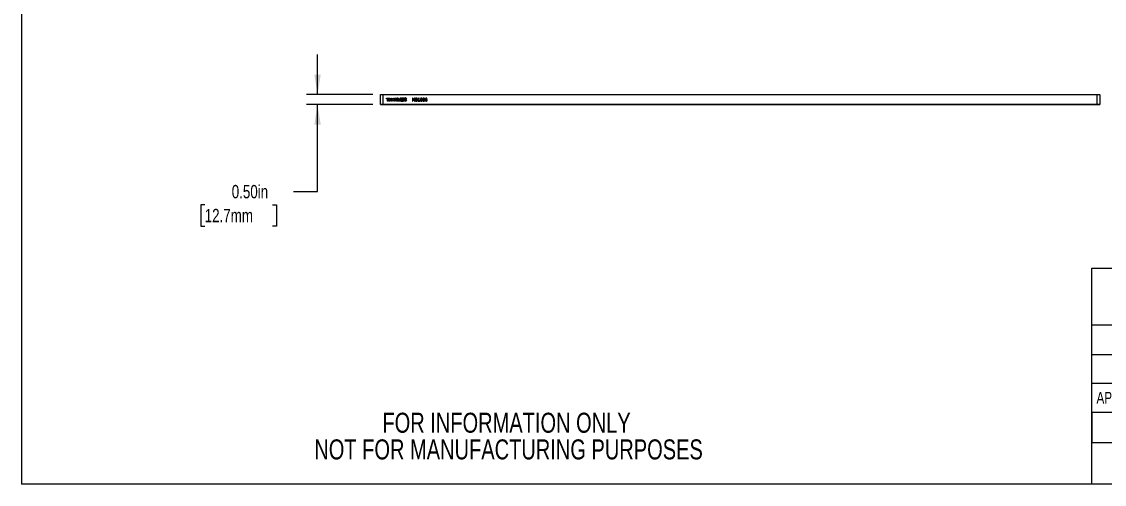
# Model space of a CAD drawing. Header units: inches. Extents: x 0.1 to 10.9, y 0 to 8.5.
# Drawn here: x 0.06 to 6.84, y 0.04 to 2.93 of the extents above; entities that cross this region are included whole.
import ezdxf

# ---------------------------------------------------------------- set-up
doc = ezdxf.new("R2010")
doc.units = ezdxf.units.IN
doc.header["$MEASUREMENT"] = 0
doc.styles.add('SLDTEXTSTYLE0', font='TXT', dxfattribs={"width": 0.75})
doc.dimstyles.new('SLDDIMSTYLE0', dxfattribs={"dimtxt": 0.083333, "dimasz": 0.125, "dimexe": 0, "dimexo": 0.0625, "dimgap": 0.020833, "dimtad": 0, "dimtih": 1, "dimtoh": 1, "dimlfac": 8, "dimrnd": 1e-09, "dimzin": 0, "dimdsep": 46, "dimtxsty": 'SLDTEXTSTYLE0', "dimsah": 1, "dimcen": 0.09, "dimadec": 0, "dimazin": 0, "dimtfac": 1, "dimtmove": 0, "dimatfit": 0, "dimfxl": 1, "dimfrac": 2, "dimtolj": 1, "dimtzin": 12, "dimarcsym": 0})

# ---------------------------------------------------------------- blocks, each defined once
blk = doc.blocks.new('_D')
at = {"color": 7, "linetype": 'Continuous', "lineweight": 0}
for p, q in [((1.9135, 2.472), (1.9135, 2.722)), ((2.2584, 2.472), (1.8435, 2.472)), ((2.2584, 2.4095), (1.8435, 2.4095)), ((1.9135, 1.8659), (1.9135, 2.4095)), ((1.7635, 1.8659), (1.9135, 1.8659)), ((1.2076, 1.7828), (1.1823, 1.7828)), ((1.1823, 1.7828), (1.1823, 1.6504)), ((1.6314, 1.7828), (1.6567, 1.7828)), ((1.6567, 1.7828), (1.6567, 1.6504)), ((1.1823, 1.6504), (1.2076, 1.6504)), ((1.6567, 1.6504), (1.6314, 1.6504))]:
    blk.add_line(p, q, dxfattribs=at)
at = {"color": 7, "linetype": 'Continuous', "lineweight": 18}
for points in [[(1.9135, 2.472), (1.9335, 2.597), (1.8935, 2.597)], [(1.9135, 2.4095), (1.8935, 2.2845), (1.9335, 2.2845)]]:
    blk.add_solid(points, dxfattribs=at)
at = {"color": 7, "linetype": 'Continuous', "lineweight": 18, "char_height": 0.08333, "attachment_point": 1, "style": 'SLDTEXTSTYLE0'}
for s, insert in [('0.50in', (1.3767, 1.9071)), ('12.7mm', (1.2076, 1.7578))]:
    blk.add_mtext(s, dxfattribs=dict(at, insert=insert))

msp = doc.modelspace()

# ---------------------------------------------------------------- linework, layer by layer
at = {"color": 7, "linetype": 'Continuous', "lineweight": 18}
for p, q in [((0.0622, 8.4506), (0.0622, 0.0356)), ((2.3072, 2.4707), (2.3084, 2.472)), ((2.3228, 2.4707), (2.3072, 2.4707)), ((2.3072, 2.4107), (2.3072, 2.4707)), ((2.3084, 2.472), (2.3228, 2.472)), ((2.3228, 2.472), (6.7916, 2.472)), ((2.3228, 2.4707), (2.3228, 2.472)), ((6.7916, 2.4707), (2.3228, 2.4707)), ((2.3228, 2.4707), (2.3228, 2.4107)), ((2.3447, 2.4465), (2.3447, 2.4507)), ((2.3447, 2.4507), (2.3652, 2.4507)), ((2.3503, 2.4465), (2.3447, 2.4465)), ((2.3503, 2.432), (2.3503, 2.4465)), ((2.3552, 2.4465), (2.3552, 2.432)), ((2.3603, 2.4465), (2.3552, 2.4465)), ((2.3603, 2.432), (2.3603, 2.4465)), ((2.3652, 2.4507), (2.3652, 2.4439)), ((2.3652, 2.4439), (2.3717, 2.4439)), ((2.3717, 2.4397), (2.3652, 2.4397)), ((2.3652, 2.4397), (2.3652, 2.432)), ((2.3717, 2.4439), (2.3717, 2.4507)), ((2.3717, 2.4507), (2.3766, 2.4507)), ((2.3717, 2.432), (2.3717, 2.4397)), ((2.3766, 2.4507), (2.3766, 2.432)), ((2.3951, 2.432), (2.3951, 2.4507)), ((2.3951, 2.4507), (2.4047, 2.4507)), ((2.4039, 2.4468), (2.4, 2.4468)), ((2.4, 2.4468), (2.4, 2.4426)), ((2.4, 2.4426), (2.4041, 2.4426)), ((2.4038, 2.4388), (2.4, 2.4388)), ((2.4, 2.4388), (2.4, 2.432)), ((2.4084, 2.4407), (2.4084, 2.4407)), ((2.4116, 2.4507), (2.4116, 2.4328)), ((2.418, 2.4507), (2.4116, 2.4507)), ((2.4126, 2.4498), (2.417, 2.4498)), ((2.4126, 2.4329), (2.4126, 2.4498)), ((2.417, 2.4498), (2.417, 2.4367)), ((2.418, 2.4374), (2.418, 2.4507)), ((2.4295, 2.4507), (2.4245, 2.4374)), ((2.4251, 2.4367), (2.4301, 2.4498)), ((2.4353, 2.4507), (2.4295, 2.4507)), ((2.432, 2.4453), (2.4298, 2.4386)), ((2.4301, 2.4498), (2.4345, 2.4498)), ((2.4323, 2.4435), (2.431, 2.4395)), ((2.431, 2.4395), (2.4336, 2.4395)), ((2.432, 2.4453), (2.4327, 2.4453)), ((2.4336, 2.4395), (2.4323, 2.4435)), ((2.4327, 2.4453), (2.4348, 2.4386)), ((2.4345, 2.4498), (2.4405, 2.434)), ((2.4396, 2.439), (2.4353, 2.4507)), ((2.4396, 2.4507), (2.4396, 2.439)), ((2.4479, 2.4507), (2.4396, 2.4507)), ((2.4405, 2.4498), (2.4484, 2.4498)), ((2.4405, 2.434), (2.4405, 2.4498)), ((2.4445, 2.4425), (2.4445, 2.4466)), ((2.4445, 2.4466), (2.4485, 2.4466)), ((2.4485, 2.4425), (2.4445, 2.4425)), ((2.4445, 2.4405), (2.4445, 2.4358)), ((2.4445, 2.4405), (2.4489, 2.4405)), ((2.4454, 2.4457), (2.4454, 2.4433)), ((2.4481, 2.4457), (2.4454, 2.4457)), ((2.4454, 2.4433), (2.4481, 2.4433)), ((2.4487, 2.4397), (2.4454, 2.4397)), ((2.4454, 2.4397), (2.4454, 2.4366)), ((2.4601, 2.4394), (2.4558, 2.4394)), ((2.4692, 2.4447), (2.4648, 2.4447)), ((2.465, 2.4438), (2.4702, 2.4438)), ((2.5071, 2.4492), (2.5071, 2.432)), ((2.5102, 2.4492), (2.5071, 2.4492)), ((2.5093, 2.4468), (2.5139, 2.4368)), ((2.5093, 2.432), (2.5093, 2.4468)), ((2.5147, 2.4396), (2.5102, 2.4492)), ((2.5191, 2.4492), (2.5147, 2.4396)), ((2.5153, 2.4368), (2.52, 2.4468)), ((2.5221, 2.4492), (2.5191, 2.4492)), ((2.52, 2.4468), (2.52, 2.432)), ((2.5221, 2.432), (2.5221, 2.4492)), ((2.532, 2.4492), (2.5269, 2.4492)), ((2.5269, 2.4492), (2.5269, 2.432)), ((2.5318, 2.4472), (2.5291, 2.4472)), ((2.5291, 2.4472), (2.5291, 2.4422)), ((2.5291, 2.4422), (2.532, 2.4422)), ((2.5327, 2.4403), (2.5291, 2.4403)), ((2.5291, 2.4403), (2.5291, 2.4339)), ((2.536, 2.4417), (2.536, 2.4418)), ((2.5439, 2.4468), (2.5439, 2.4453)), ((2.5439, 2.4453), (2.5474, 2.4453)), ((2.5474, 2.4453), (2.5474, 2.4337)), ((2.5496, 2.4492), (2.5478, 2.4492)), ((2.5496, 2.4337), (2.5496, 2.4492)), ((2.5602, 2.4412), (2.5602, 2.4412)), ((2.5661, 2.4411), (2.5661, 2.4411)), ((2.5732, 2.4485), (2.5732, 2.4461)), ((2.5732, 2.4461), (2.5733, 2.4461)), ((2.5766, 2.4422), (2.5766, 2.4403)), ((2.5774, 2.4422), (2.5766, 2.4422)), ((2.5766, 2.4403), (2.5777, 2.4403)), ((2.5803, 2.4413), (2.5803, 2.4415)), ((2.5977, 2.4472), (2.5978, 2.4472)), ((2.5978, 2.4472), (2.5978, 2.4494)), ((6.7916, 2.472), (6.8059, 2.472)), ((6.7916, 2.472), (6.7916, 2.4707)), ((6.8072, 2.4707), (6.7916, 2.4707)), ((6.7916, 2.4107), (6.7916, 2.4707)), ((6.8059, 2.472), (6.8072, 2.4707)), ((6.8072, 2.4707), (6.8072, 2.4107)), ((2.3072, 2.4107), (2.3228, 2.4107)), ((2.3072, 2.4107), (2.3084, 2.4095)), ((2.3228, 2.4095), (2.3084, 2.4095)), ((2.3228, 2.4107), (6.7916, 2.4107)), ((2.3228, 2.4107), (2.3228, 2.4095)), ((6.7916, 2.4095), (2.3228, 2.4095)), ((2.3552, 2.432), (2.3503, 2.432)), ((2.3652, 2.432), (2.3603, 2.432)), ((2.3766, 2.432), (2.3717, 2.432)), ((2.4, 2.432), (2.3951, 2.432)), ((2.4289, 2.432), (2.407, 2.432)), ((2.4283, 2.4329), (2.4126, 2.4329)), ((2.417, 2.4367), (2.4251, 2.4367)), ((2.4245, 2.4374), (2.418, 2.4374)), ((2.4295, 2.4357), (2.4283, 2.4329)), ((2.4289, 2.432), (2.43, 2.4347)), ((2.435, 2.4357), (2.4295, 2.4357)), ((2.4348, 2.4386), (2.4298, 2.4386)), ((2.43, 2.4347), (2.4346, 2.4347)), ((2.4346, 2.4347), (2.4356, 2.432)), ((2.4363, 2.4328), (2.435, 2.4357)), ((2.4356, 2.432), (2.4496, 2.432)), ((2.4487, 2.4328), (2.4363, 2.4328)), ((2.4489, 2.4358), (2.4445, 2.4358)), ((2.4454, 2.4366), (2.4487, 2.4366)), ((2.4552, 2.4386), (2.4595, 2.4386)), ((2.5071, 2.432), (2.5093, 2.432)), ((2.5139, 2.4368), (2.5153, 2.4368)), ((2.52, 2.432), (2.5221, 2.432)), ((2.5269, 2.432), (2.533, 2.432)), ((2.5291, 2.4339), (2.5321, 2.4339)), ((2.5439, 2.4337), (2.5439, 2.432)), ((2.5474, 2.4337), (2.5439, 2.4337)), ((2.5439, 2.432), (2.5531, 2.432)), ((2.5531, 2.4337), (2.5496, 2.4337)), ((2.5531, 2.432), (2.5531, 2.4337)), ((2.5727, 2.435), (2.5727, 2.4326)), ((2.5729, 2.435), (2.5727, 2.435)), ((6.7916, 2.4107), (6.8072, 2.4107)), ((6.7916, 2.4095), (6.7916, 2.4107)), ((6.8059, 2.4095), (6.7916, 2.4095)), ((6.8059, 2.4095), (6.8072, 2.4107)), ((6.7572, 0.2977), (6.7572, 1.3874)), ((6.7572, 1.3874), (8.4938, 1.3874)), ((6.7572, 0.4841), (6.7572, 1.0302)), ((6.7572, 0.0356), (6.7572, 1.0302)), ((8.4938, 1.0302), (6.7572, 1.0302)), ((8.4938, 0.846), (6.7572, 0.846)), ((8.4938, 0.6662), (6.7572, 0.6662)), ((8.4938, 0.4841), (6.7572, 0.4841)), ((6.7572, 0.4841), (6.7572, 0.2977)), ((6.7572, 0.2977), (8.4938, 0.2977)), ((10.9445, 0.0356), (0.0622, 0.0356))]:
    msp.add_line(p, q, dxfattribs=at)
for points in [[(2.3766, 2.4414), (2.3767, 2.4466), (2.3801, 2.4507), (2.3858, 2.4507)], [(2.3859, 2.432), (2.3801, 2.432), (2.3767, 2.4361), (2.3766, 2.4414)], [(2.3858, 2.4469), (2.3827, 2.4469), (2.3814, 2.4441), (2.3814, 2.4414)], [(2.3814, 2.4414), (2.3814, 2.4386), (2.3827, 2.4358), (2.3858, 2.4358)], [(2.3858, 2.4507), (2.3916, 2.4507), (2.395, 2.4466), (2.3951, 2.4413)], [(2.3902, 2.4414), (2.3902, 2.4441), (2.389, 2.4469), (2.3858, 2.4469)], [(2.3858, 2.4358), (2.389, 2.4358), (2.3902, 2.4386), (2.3902, 2.4414)], [(2.3951, 2.4413), (2.395, 2.4361), (2.3916, 2.432), (2.3859, 2.432)], [(2.4065, 2.435), (2.4064, 2.4369), (2.406, 2.4388), (2.4038, 2.4388)], [(2.4064, 2.4448), (2.4064, 2.4462), (2.4053, 2.4468), (2.4039, 2.4468)], [(2.4041, 2.4426), (2.4056, 2.4426), (2.4064, 2.4434), (2.4064, 2.4448)], [(2.4047, 2.4507), (2.408, 2.4507), (2.4113, 2.4492), (2.4113, 2.4454)], [(2.4113, 2.4454), (2.4113, 2.4434), (2.4103, 2.4415), (2.4084, 2.4407)], [(2.4084, 2.4407), (2.4104, 2.4402), (2.4109, 2.438), (2.4111, 2.4362)], [(2.4552, 2.4473), (2.4544, 2.4488), (2.4539, 2.4507), (2.4479, 2.4507)], [(2.4496, 2.4445), (2.4496, 2.4454), (2.4489, 2.4457), (2.4481, 2.4457)], [(2.4481, 2.4433), (2.4488, 2.4433), (2.4496, 2.4436), (2.4496, 2.4445)], [(2.4484, 2.4498), (2.4514, 2.4498), (2.4546, 2.4491), (2.4546, 2.4456)], [(2.4485, 2.4466), (2.4495, 2.4466), (2.4505, 2.4461), (2.4505, 2.4445)], [(2.4505, 2.4445), (2.4505, 2.443), (2.4493, 2.4425), (2.4485, 2.4425)], [(2.4504, 2.4381), (2.4504, 2.4393), (2.4495, 2.4397), (2.4487, 2.4397)], [(2.4489, 2.4405), (2.4501, 2.4405), (2.4512, 2.4399), (2.4512, 2.4382)], [(2.4546, 2.4456), (2.4546, 2.444), (2.4537, 2.4428), (2.4523, 2.4422)], [(2.4523, 2.4422), (2.454, 2.4417), (2.4551, 2.4403), (2.4552, 2.4386)], [(2.454, 2.4422), (2.4543, 2.4426), (2.4549, 2.443), (2.455, 2.4437)], [(2.4558, 2.4394), (2.4558, 2.4407), (2.4547, 2.4418), (2.454, 2.4422)], [(2.455, 2.4437), (2.455, 2.4418), (2.4569, 2.4402), (2.4592, 2.4396)], [(2.4624, 2.4509), (2.4581, 2.4509), (2.456, 2.4488), (2.4552, 2.4473)], [(2.4555, 2.445), (2.4555, 2.4487), (2.4593, 2.4501), (2.4624, 2.4501)], [(2.4605, 2.4401), (2.4581, 2.4408), (2.4555, 2.4419), (2.4555, 2.445)], [(2.4592, 2.4396), (2.4595, 2.4395), (2.4598, 2.4394), (2.4601, 2.4394)], [(2.4621, 2.4467), (2.4611, 2.4467), (2.4599, 2.4464), (2.4599, 2.4453)], [(2.4599, 2.4453), (2.4599, 2.444), (2.4624, 2.4438), (2.4649, 2.4431)], [(2.4602, 2.4393), (2.4623, 2.4387), (2.4644, 2.438), (2.4642, 2.4376)], [(2.4619, 2.437), (2.4602, 2.4374), (2.4602, 2.4383), (2.4602, 2.4393)], [(2.4654, 2.4377), (2.4654, 2.4392), (2.4629, 2.4395), (2.4605, 2.4401)], [(2.4609, 2.4453), (2.4609, 2.4455), (2.4619, 2.4456), (2.4624, 2.4456)], [(2.4639, 2.4441), (2.4615, 2.4447), (2.4609, 2.4448), (2.4609, 2.4453)], [(2.4648, 2.4447), (2.4649, 2.4462), (2.4634, 2.4467), (2.4621, 2.4467)], [(2.4702, 2.4438), (2.4702, 2.4465), (2.4696, 2.4509), (2.4624, 2.4509)], [(2.4624, 2.4501), (2.4658, 2.4501), (2.4692, 2.4485), (2.4692, 2.4447)], [(2.4624, 2.4456), (2.4634, 2.4456), (2.4637, 2.4454), (2.4638, 2.4448)], [(2.4638, 2.4448), (2.4639, 2.4445), (2.4639, 2.4444), (2.4639, 2.4441)], [(2.4649, 2.4431), (2.4673, 2.4424), (2.4698, 2.4413), (2.4698, 2.4382)], [(2.4651, 2.4437), (2.4651, 2.4438), (2.4651, 2.4438), (2.465, 2.4438)], [(2.4707, 2.4378), (2.4707, 2.4415), (2.4685, 2.4429), (2.4651, 2.4437)], [(2.407, 2.432), (2.4066, 2.4326), (2.4065, 2.4344), (2.4065, 2.435)], [(2.4111, 2.4362), (2.4112, 2.4356), (2.4113, 2.4339), (2.4116, 2.4328)], [(2.4487, 2.4366), (2.4494, 2.4366), (2.4504, 2.437), (2.4504, 2.4381)], [(2.4552, 2.4372), (2.4547, 2.434), (2.452, 2.4328), (2.4487, 2.4328)], [(2.4512, 2.4382), (2.4512, 2.4364), (2.4499, 2.4358), (2.4489, 2.4358)], [(2.4496, 2.432), (2.4521, 2.432), (2.4545, 2.4332), (2.4552, 2.4349)], [(2.4624, 2.4323), (2.4589, 2.4323), (2.4559, 2.4339), (2.4552, 2.4372)], [(2.4552, 2.4349), (2.4558, 2.4332), (2.4582, 2.4314), (2.4627, 2.4314)], [(2.4595, 2.4386), (2.4595, 2.4366), (2.4608, 2.436), (2.4627, 2.436)], [(2.4642, 2.4376), (2.464, 2.4368), (2.4634, 2.4365), (2.4619, 2.437)], [(2.4698, 2.4382), (2.4698, 2.4339), (2.4661, 2.4323), (2.4624, 2.4323)], [(2.4627, 2.4314), (2.4673, 2.4314), (2.4707, 2.4342), (2.4707, 2.4378)], [(2.4627, 2.436), (2.464, 2.436), (2.4654, 2.4364), (2.4654, 2.4377)]]:
    msp.add_open_spline(points, degree=3, dxfattribs=at)
for points, knots in [([(2.535, 2.4468), (2.5348, 2.4469), (2.5345, 2.447), (2.5341, 2.4471), (2.5337, 2.4472), (2.5333, 2.4472), (2.5327, 2.4472), (2.5322, 2.4472), (2.5318, 2.4472)], [0, 0, 0, 0, 0.198062, 0.305366, 0.419137, 0.543741, 0.681665, 1, 1, 1, 1]), ([(2.5365, 2.4485), (2.5362, 2.4486), (2.5358, 2.4488), (2.5352, 2.449), (2.5348, 2.449), (2.5345, 2.4491), (2.5342, 2.4491), (2.5339, 2.4491), (2.5336, 2.4492), (2.5332, 2.4492), (2.5327, 2.4492), (2.5322, 2.4492), (2.532, 2.4492)], [0, 0, 0, 0, 0.202427, 0.302187, 0.402221, 0.455493, 0.514414, 0.57984, 0.651062, 0.729533, 0.813107, 1, 1, 1, 1]), ([(2.532, 2.4422), (2.5324, 2.4422), (2.5328, 2.4422), (2.5334, 2.4423), (2.5337, 2.4423), (2.534, 2.4424), (2.5344, 2.4425), (2.5347, 2.4427), (2.5349, 2.4428)], [0, 0, 0, 0, 0.322798, 0.456953, 0.5733, 0.679787, 0.786913, 1, 1, 1, 1]), ([(2.536, 2.4398), (2.5358, 2.4399), (2.5354, 2.44), (2.535, 2.4401), (2.5346, 2.4402), (2.5342, 2.4402), (2.5335, 2.4402), (2.533, 2.4402), (2.5327, 2.4403)], [0, 0, 0, 0, 0.197057, 0.305552, 0.421616, 0.54728, 0.686015, 1, 1, 1, 1]), ([(2.5349, 2.4428), (2.5351, 2.4429), (2.5353, 2.4431), (2.5355, 2.4434), (2.5357, 2.4437), (2.5358, 2.444), (2.5359, 2.4444), (2.5359, 2.4448), (2.5359, 2.445)], [0, 0, 0, 0, 0.239719, 0.355325, 0.471926, 0.592622, 0.72075, 1, 1, 1, 1]), ([(2.5359, 2.445), (2.5359, 2.4452), (2.5359, 2.4455), (2.5358, 2.4458), (2.5357, 2.4461), (2.5356, 2.4463), (2.5354, 2.4465), (2.5352, 2.4467), (2.535, 2.4468)], [0, 0, 0, 0, 0.28161, 0.407552, 0.526629, 0.642561, 0.756352, 1, 1, 1, 1]), ([(2.536, 2.4418), (2.5363, 2.442), (2.5368, 2.4423), (2.5373, 2.4428), (2.5377, 2.4432), (2.5379, 2.4436), (2.5382, 2.4443), (2.5383, 2.4449), (2.5383, 2.4453)], [0, 0, 0, 0, 0.252959, 0.373688, 0.49444, 0.614979, 0.737475, 1, 1, 1, 1]), ([(2.5398, 2.4372), (2.5398, 2.4375), (2.5398, 2.4379), (2.5397, 2.4385), (2.5396, 2.4389), (2.5394, 2.4392), (2.5392, 2.4396), (2.539, 2.4399), (2.5388, 2.4402), (2.5385, 2.4405), (2.5382, 2.4407), (2.5379, 2.441), (2.5376, 2.4412), (2.5372, 2.4413), (2.5367, 2.4415), (2.5363, 2.4417), (2.536, 2.4417)], [0, 0, 0, 0, 0.13363, 0.196366, 0.258308, 0.318302, 0.377854, 0.437301, 0.496954, 0.556992, 0.617129, 0.677079, 0.738491, 0.800651, 0.865177, 1, 1, 1, 1]), ([(2.5374, 2.4371), (2.5374, 2.4374), (2.5374, 2.4379), (2.5372, 2.4384), (2.5371, 2.4388), (2.5369, 2.4391), (2.5366, 2.4394), (2.5362, 2.4397), (2.536, 2.4398)], [0, 0, 0, 0, 0.287472, 0.409635, 0.51945, 0.627241, 0.74082, 1, 1, 1, 1]), ([(2.5383, 2.4453), (2.5383, 2.4456), (2.5382, 2.4461), (2.538, 2.4468), (2.5379, 2.4472), (2.5376, 2.4476), (2.5372, 2.448), (2.5368, 2.4483), (2.5365, 2.4485)], [0, 0, 0, 0, 0.267109, 0.38924, 0.506811, 0.622982, 0.742357, 1, 1, 1, 1]), ([(2.5467, 2.4473), (2.5465, 2.4472), (2.5462, 2.4471), (2.5458, 2.447), (2.5451, 2.4468), (2.5445, 2.4468), (2.5439, 2.4468)], [0, 0, 0, 0, 0.198369, 0.319489, 0.457394, 1, 1, 1, 1]), ([(2.5478, 2.4492), (2.5478, 2.449), (2.5478, 2.4486), (2.5476, 2.4482), (2.5475, 2.448), (2.5473, 2.4478), (2.5471, 2.4475), (2.5469, 2.4474), (2.5467, 2.4473)], [0, 0, 0, 0, 0.289953, 0.415975, 0.53289, 0.646057, 0.759344, 1, 1, 1, 1]), ([(2.5602, 2.4412), (2.56, 2.4411), (2.5596, 2.4409), (2.5592, 2.4406), (2.5589, 2.4404), (2.5586, 2.4401), (2.5583, 2.4399), (2.5581, 2.4396), (2.5579, 2.4393), (2.5577, 2.439), (2.5575, 2.4387), (2.5573, 2.4384), (2.5572, 2.4381), (2.5571, 2.4377), (2.557, 2.4373), (2.557, 2.4369), (2.557, 2.4367)], [0, 0, 0, 0, 0.139504, 0.205916, 0.271082, 0.335302, 0.39808, 0.460098, 0.522114, 0.583166, 0.642772, 0.702067, 0.760982, 0.819773, 0.878745, 1, 1, 1, 1]), ([(2.5632, 2.4496), (2.5628, 2.4496), (2.5622, 2.4496), (2.5615, 2.4494), (2.5609, 2.4493), (2.5604, 2.4491), (2.56, 2.4489), (2.5595, 2.4486), (2.5591, 2.4483), (2.5587, 2.448), (2.5584, 2.4476), (2.5581, 2.4473), (2.5579, 2.4469), (2.5577, 2.4464), (2.5575, 2.4459), (2.5575, 2.4454), (2.5575, 2.4451)], [0, 0, 0, 0, 0.146991, 0.21662, 0.283588, 0.348998, 0.413259, 0.476706, 0.54032, 0.602108, 0.661458, 0.718422, 0.774399, 0.829625, 0.884944, 1, 1, 1, 1]), ([(2.5575, 2.4451), (2.5575, 2.4449), (2.5575, 2.4445), (2.5576, 2.4441), (2.5576, 2.4439), (2.5577, 2.4436), (2.5578, 2.4433), (2.558, 2.4431), (2.5582, 2.4428), (2.5585, 2.4424), (2.5592, 2.4418), (2.5598, 2.4415), (2.5602, 2.4412)], [0, 0, 0, 0, 0.126364, 0.18697, 0.245152, 0.301944, 0.357741, 0.41296, 0.468415, 0.584052, 0.70988, 1, 1, 1, 1]), ([(2.5617, 2.4406), (2.5614, 2.4404), (2.5609, 2.4401), (2.5604, 2.4396), (2.56, 2.4391), (2.5598, 2.4386), (2.5595, 2.4379), (2.5594, 2.4373), (2.5594, 2.4369)], [0, 0, 0, 0, 0.250397, 0.37291, 0.497338, 0.621699, 0.745069, 1, 1, 1, 1]), ([(2.5633, 2.4479), (2.5631, 2.4479), (2.5627, 2.4479), (2.5623, 2.4478), (2.5619, 2.4477), (2.5616, 2.4476), (2.5613, 2.4475), (2.5611, 2.4474), (2.5608, 2.4472), (2.5606, 2.447), (2.5604, 2.4468), (2.5602, 2.4466), (2.5601, 2.4464), (2.56, 2.4461), (2.5599, 2.4458), (2.5599, 2.4455), (2.5599, 2.4453)], [0, 0, 0, 0, 0.150368, 0.221322, 0.289627, 0.355184, 0.419569, 0.481916, 0.544323, 0.604766, 0.6618, 0.717713, 0.772923, 0.827737, 0.883038, 1, 1, 1, 1]), ([(2.5599, 2.4453), (2.5599, 2.4451), (2.5599, 2.4447), (2.5601, 2.4442), (2.5603, 2.4439), (2.5606, 2.4436), (2.5611, 2.4432), (2.5615, 2.4429), (2.5618, 2.4428)], [0, 0, 0, 0, 0.234683, 0.346025, 0.459686, 0.578883, 0.707063, 1, 1, 1, 1]), ([(2.5647, 2.4395), (2.5643, 2.4397), (2.5638, 2.4399), (2.5631, 2.4401), (2.5625, 2.4403), (2.5621, 2.4405), (2.5617, 2.4406)], [0, 0, 0, 0, 0.411635, 0.53086, 0.668432, 1, 1, 1, 1]), ([(2.5618, 2.4428), (2.5619, 2.4427), (2.5622, 2.4426), (2.5627, 2.4424), (2.5634, 2.4421), (2.5641, 2.4419), (2.5646, 2.4417)], [0, 0, 0, 0, 0.190064, 0.310679, 0.447442, 1, 1, 1, 1]), ([(2.569, 2.4452), (2.569, 2.4455), (2.569, 2.446), (2.5688, 2.4466), (2.5686, 2.447), (2.5684, 2.4474), (2.5681, 2.4477), (2.5678, 2.4481), (2.5674, 2.4484), (2.567, 2.4487), (2.5666, 2.4489), (2.5661, 2.4491), (2.5656, 2.4493), (2.5651, 2.4495), (2.5643, 2.4496), (2.5637, 2.4496), (2.5632, 2.4496)], [0, 0, 0, 0, 0.113553, 0.168057, 0.222527, 0.276785, 0.332763, 0.390574, 0.450565, 0.512424, 0.5751, 0.639255, 0.705378, 0.774074, 0.84585, 1, 1, 1, 1]), ([(2.5668, 2.4452), (2.5668, 2.4454), (2.5668, 2.4457), (2.5667, 2.446), (2.5666, 2.4463), (2.5665, 2.4465), (2.5663, 2.4468), (2.5661, 2.447), (2.5658, 2.4472), (2.5656, 2.4473), (2.5653, 2.4475), (2.565, 2.4476), (2.5647, 2.4477), (2.5644, 2.4478), (2.5639, 2.4479), (2.5636, 2.4479), (2.5633, 2.4479)], [0, 0, 0, 0, 0.118501, 0.174815, 0.230624, 0.286146, 0.342272, 0.400833, 0.461124, 0.523199, 0.586288, 0.649736, 0.714666, 0.782392, 0.851816, 1, 1, 1, 1]), ([(2.5646, 2.4417), (2.565, 2.4419), (2.5655, 2.4423), (2.5661, 2.4429), (2.5664, 2.4433), (2.5666, 2.4437), (2.5668, 2.4443), (2.5668, 2.4448), (2.5668, 2.4452)], [0, 0, 0, 0, 0.302961, 0.430909, 0.545435, 0.654707, 0.766149, 1, 1, 1, 1]), ([(2.5671, 2.4365), (2.5671, 2.4369), (2.567, 2.4373), (2.5668, 2.4379), (2.5666, 2.4382), (2.5664, 2.4384), (2.5663, 2.4386), (2.5661, 2.4387), (2.5659, 2.4389), (2.5656, 2.4391), (2.5652, 2.4393), (2.5649, 2.4394), (2.5647, 2.4395)], [0, 0, 0, 0, 0.236577, 0.341194, 0.440352, 0.491086, 0.547477, 0.60821, 0.674667, 0.74679, 0.825005, 1, 1, 1, 1]), ([(2.5661, 2.4411), (2.5663, 2.4412), (2.5666, 2.4414), (2.5671, 2.4417), (2.5673, 2.4419), (2.5676, 2.4421), (2.5679, 2.4424), (2.5681, 2.4426), (2.5683, 2.443), (2.5686, 2.4435), (2.5689, 2.4442), (2.569, 2.4448), (2.569, 2.4452)], [0, 0, 0, 0, 0.144033, 0.21255, 0.279742, 0.345542, 0.41025, 0.473832, 0.537584, 0.66085, 0.777663, 1, 1, 1, 1]), ([(2.5695, 2.4367), (2.5695, 2.437), (2.5694, 2.4374), (2.5693, 2.4379), (2.5692, 2.4382), (2.5691, 2.4385), (2.569, 2.4388), (2.5688, 2.4391), (2.5686, 2.4394), (2.5684, 2.4396), (2.5681, 2.4398), (2.5678, 2.4401), (2.5675, 2.4403), (2.5672, 2.4405), (2.5667, 2.4408), (2.5663, 2.441), (2.5661, 2.4411)], [0, 0, 0, 0, 0.129122, 0.189949, 0.249035, 0.306848, 0.363629, 0.419919, 0.476968, 0.534839, 0.594314, 0.655625, 0.719175, 0.785427, 0.854241, 1, 1, 1, 1]), ([(2.578, 2.4496), (2.5776, 2.4496), (2.5769, 2.4496), (2.576, 2.4494), (2.5753, 2.4493), (2.5747, 2.4491), (2.574, 2.4489), (2.5735, 2.4487), (2.5732, 2.4485)], [0, 0, 0, 0, 0.261549, 0.397723, 0.53689, 0.671221, 0.793466, 1, 1, 1, 1]), ([(2.5733, 2.4461), (2.5736, 2.4464), (2.5742, 2.4467), (2.575, 2.447), (2.5756, 2.4473), (2.5762, 2.4474), (2.577, 2.4476), (2.5775, 2.4477), (2.5779, 2.4477)], [0, 0, 0, 0, 0.262105, 0.39239, 0.5224, 0.650068, 0.771374, 1, 1, 1, 1]), ([(2.5812, 2.4452), (2.5812, 2.445), (2.5812, 2.4446), (2.5811, 2.4442), (2.581, 2.4439), (2.5808, 2.4436), (2.5807, 2.4434), (2.5804, 2.4432), (2.5802, 2.443), (2.5799, 2.4428), (2.5796, 2.4426), (2.5793, 2.4425), (2.579, 2.4424), (2.5786, 2.4423), (2.5781, 2.4422), (2.5777, 2.4422), (2.5774, 2.4422)], [0, 0, 0, 0, 0.126334, 0.185, 0.241991, 0.297661, 0.353172, 0.408888, 0.466587, 0.525701, 0.586109, 0.647747, 0.711991, 0.779454, 0.849023, 1, 1, 1, 1]), ([(2.5777, 2.4403), (2.5782, 2.4402), (2.5789, 2.4402), (2.5796, 2.44), (2.5801, 2.4399), (2.5804, 2.4397), (2.5806, 2.4396)], [0, 0, 0, 0, 0.540056, 0.66354, 0.780643, 1, 1, 1, 1]), ([(2.5779, 2.4477), (2.5783, 2.4477), (2.5789, 2.4476), (2.5795, 2.4475), (2.5798, 2.4473), (2.5801, 2.4472), (2.5802, 2.4471)], [0, 0, 0, 0, 0.527959, 0.645733, 0.763699, 1, 1, 1, 1]), ([(2.5819, 2.4486), (2.5817, 2.4488), (2.5813, 2.449), (2.5807, 2.4493), (2.5802, 2.4494), (2.5797, 2.4495), (2.579, 2.4496), (2.5784, 2.4496), (2.578, 2.4496)], [0, 0, 0, 0, 0.22618, 0.341073, 0.459592, 0.582542, 0.713314, 1, 1, 1, 1]), ([(2.5802, 2.4471), (2.5804, 2.447), (2.5806, 2.4468), (2.5808, 2.4466), (2.581, 2.4463), (2.5811, 2.4461), (2.5812, 2.4457), (2.5812, 2.4454), (2.5812, 2.4452)], [0, 0, 0, 0, 0.242809, 0.362683, 0.482972, 0.605538, 0.731682, 1, 1, 1, 1]), ([(2.5803, 2.4415), (2.5805, 2.4415), (2.5809, 2.4416), (2.5813, 2.4418), (2.5816, 2.4419), (2.5818, 2.4421), (2.5821, 2.4423), (2.5824, 2.4426), (2.5826, 2.4428), (2.5829, 2.4431), (2.5831, 2.4434), (2.5832, 2.4437), (2.5834, 2.444), (2.5835, 2.4443), (2.5836, 2.4448), (2.5836, 2.4452), (2.5836, 2.4454)], [0, 0, 0, 0, 0.122099, 0.18246, 0.243317, 0.304519, 0.36655, 0.430374, 0.495385, 0.560673, 0.624087, 0.686118, 0.748409, 0.809653, 0.871944, 1, 1, 1, 1]), ([(2.5828, 2.4402), (2.5826, 2.4403), (2.5823, 2.4405), (2.5819, 2.4408), (2.5816, 2.4409), (2.5812, 2.4411), (2.5808, 2.4412), (2.5805, 2.4413), (2.5803, 2.4413)], [0, 0, 0, 0, 0.247895, 0.380022, 0.517138, 0.6525, 0.777522, 1, 1, 1, 1]), ([(2.5806, 2.4396), (2.5807, 2.4395), (2.581, 2.4393), (2.5812, 2.439), (2.5814, 2.4387), (2.5815, 2.4383), (2.5816, 2.4378), (2.5817, 2.4374), (2.5817, 2.4371)], [0, 0, 0, 0, 0.218439, 0.330512, 0.446811, 0.569322, 0.700295, 1, 1, 1, 1]), ([(2.5836, 2.4454), (2.5836, 2.4457), (2.5836, 2.4462), (2.5834, 2.4468), (2.5832, 2.4473), (2.583, 2.4477), (2.5826, 2.4481), (2.5822, 2.4485), (2.5819, 2.4486)], [0, 0, 0, 0, 0.264401, 0.388434, 0.507948, 0.627418, 0.748064, 1, 1, 1, 1]), ([(2.5841, 2.437), (2.5841, 2.4374), (2.584, 2.4379), (2.5839, 2.4385), (2.5837, 2.4389), (2.5835, 2.4393), (2.5832, 2.4397), (2.583, 2.44), (2.5828, 2.4402)], [0, 0, 0, 0, 0.305724, 0.43919, 0.560818, 0.675948, 0.786222, 1, 1, 1, 1]), ([(2.5894, 2.4468), (2.589, 2.4464), (2.5886, 2.4456), (2.5881, 2.4445), (2.5878, 2.4436), (2.5876, 2.4427), (2.5874, 2.4413), (2.5873, 2.4403), (2.5873, 2.4395)], [0, 0, 0, 0, 0.227874, 0.343921, 0.462481, 0.585918, 0.716035, 1, 1, 1, 1]), ([(2.5873, 2.4395), (2.5873, 2.4392), (2.5873, 2.4386), (2.5874, 2.4379), (2.5875, 2.4375), (2.5875, 2.437), (2.5876, 2.4365), (2.5877, 2.4361), (2.5879, 2.4356), (2.5881, 2.4349), (2.5886, 2.434), (2.5891, 2.4334), (2.5894, 2.4331)], [0, 0, 0, 0, 0.156777, 0.231171, 0.302931, 0.371563, 0.438215, 0.502062, 0.564205, 0.681766, 0.793141, 1, 1, 1, 1]), ([(2.5957, 2.4496), (2.5954, 2.4496), (2.5949, 2.4496), (2.5942, 2.4495), (2.5937, 2.4494), (2.5933, 2.4493), (2.5928, 2.4492), (2.5924, 2.4491), (2.5919, 2.4488), (2.5912, 2.4485), (2.5903, 2.4479), (2.5897, 2.4473), (2.5894, 2.4468)], [0, 0, 0, 0, 0.143664, 0.212786, 0.279492, 0.345073, 0.408744, 0.471486, 0.533219, 0.653534, 0.769897, 1, 1, 1, 1]), ([(2.5898, 2.4402), (2.5898, 2.44), (2.5897, 2.4396), (2.5897, 2.4393), (2.5897, 2.4391)], [0, 0, 0, 0, 0.453953, 1, 1, 1, 1]), ([(2.5897, 2.4391), (2.5897, 2.4388), (2.5897, 2.4384), (2.5898, 2.4378), (2.5898, 2.4374), (2.5899, 2.4371), (2.5899, 2.4368), (2.59, 2.4365), (2.5901, 2.4361), (2.5903, 2.4357), (2.5906, 2.4351), (2.5909, 2.4347), (2.5911, 2.4345)], [0, 0, 0, 0, 0.177041, 0.258106, 0.334595, 0.406648, 0.474165, 0.537538, 0.597002, 0.707395, 0.810677, 1, 1, 1, 1]), ([(2.5898, 2.4419), (2.5898, 2.4423), (2.5899, 2.4429), (2.5901, 2.4437), (2.5903, 2.4443), (2.5906, 2.4448), (2.5908, 2.4452), (2.5911, 2.4457), (2.5915, 2.4461), (2.5919, 2.4465), (2.5923, 2.4468), (2.5927, 2.4471), (2.5932, 2.4473), (2.5937, 2.4475), (2.5944, 2.4476), (2.595, 2.4477), (2.5954, 2.4477)], [0, 0, 0, 0, 0.142307, 0.209406, 0.273765, 0.336515, 0.397427, 0.457339, 0.517016, 0.575971, 0.633798, 0.691439, 0.749583, 0.808777, 0.869811, 1, 1, 1, 1]), ([(2.5939, 2.4431), (2.5935, 2.4431), (2.5929, 2.4431), (2.5922, 2.4429), (2.5917, 2.4428), (2.5912, 2.4426), (2.5906, 2.4423), (2.5901, 2.4421), (2.5898, 2.4419)], [0, 0, 0, 0, 0.26891, 0.393269, 0.510373, 0.626399, 0.746111, 1, 1, 1, 1]), ([(2.5933, 2.4411), (2.593, 2.4411), (2.5925, 2.4411), (2.5919, 2.441), (2.5915, 2.4409), (2.5911, 2.4408), (2.5905, 2.4405), (2.5901, 2.4403), (2.5898, 2.4402)], [0, 0, 0, 0, 0.254626, 0.376404, 0.495135, 0.614315, 0.737987, 1, 1, 1, 1]), ([(2.5958, 2.4405), (2.5956, 2.4406), (2.5953, 2.4408), (2.5949, 2.4409), (2.5943, 2.4411), (2.5937, 2.4411), (2.5933, 2.4411)], [0, 0, 0, 0, 0.242315, 0.36382, 0.487009, 1, 1, 1, 1]), ([(2.5975, 2.442), (2.5972, 2.4422), (2.5968, 2.4425), (2.5962, 2.4428), (2.5958, 2.4429), (2.5954, 2.443), (2.5947, 2.4431), (2.5942, 2.4431), (2.5939, 2.4431)], [0, 0, 0, 0, 0.261869, 0.381872, 0.495657, 0.610416, 0.732664, 1, 1, 1, 1]), ([(2.5954, 2.4477), (2.5958, 2.4477), (2.5964, 2.4476), (2.597, 2.4475), (2.5973, 2.4474), (2.5976, 2.4473), (2.5977, 2.4472)], [0, 0, 0, 0, 0.566361, 0.699582, 0.815857, 1, 1, 1, 1]), ([(2.5978, 2.4494), (2.5975, 2.4495), (2.5971, 2.4495), (2.5966, 2.4496), (2.5962, 2.4496), (2.5959, 2.4496), (2.5957, 2.4496)], [0, 0, 0, 0, 0.456048, 0.572022, 0.702431, 1, 1, 1, 1]), ([(2.5971, 2.4375), (2.5971, 2.4378), (2.5971, 2.4383), (2.597, 2.4389), (2.5968, 2.4393), (2.5967, 2.4396), (2.5963, 2.4401), (2.596, 2.4404), (2.5958, 2.4405)], [0, 0, 0, 0, 0.287439, 0.412729, 0.528812, 0.641033, 0.755757, 1, 1, 1, 1]), ([(2.5995, 2.4376), (2.5995, 2.4381), (2.5995, 2.4388), (2.5993, 2.4397), (2.599, 2.4402), (2.5988, 2.4408), (2.5983, 2.4414), (2.5978, 2.4418), (2.5975, 2.442)], [0, 0, 0, 0, 0.284083, 0.412293, 0.532933, 0.649575, 0.765146, 1, 1, 1, 1]), ([(2.5321, 2.4339), (2.5326, 2.4339), (2.5332, 2.4339), (2.5341, 2.434), (2.5346, 2.4341), (2.535, 2.4342), (2.5356, 2.4343), (2.5359, 2.4345), (2.5362, 2.4346)], [0, 0, 0, 0, 0.329179, 0.469487, 0.593962, 0.7064, 0.811266, 1, 1, 1, 1]), ([(2.533, 2.432), (2.5335, 2.432), (2.5343, 2.432), (2.5353, 2.4321), (2.5359, 2.4323), (2.5365, 2.4325), (2.5372, 2.4328), (2.5377, 2.4331), (2.538, 2.4334)], [0, 0, 0, 0, 0.304002, 0.43475, 0.552459, 0.664162, 0.774609, 1, 1, 1, 1]), ([(2.5362, 2.4346), (2.5364, 2.4348), (2.5366, 2.435), (2.5369, 2.4354), (2.5371, 2.4357), (2.5372, 2.436), (2.5374, 2.4365), (2.5374, 2.4369), (2.5374, 2.4371)], [0, 0, 0, 0, 0.252357, 0.368645, 0.479907, 0.594556, 0.717886, 1, 1, 1, 1]), ([(2.538, 2.4334), (2.5383, 2.4336), (2.5387, 2.4339), (2.5391, 2.4345), (2.5393, 2.435), (2.5395, 2.4355), (2.5397, 2.4362), (2.5398, 2.4368), (2.5398, 2.4372)], [0, 0, 0, 0, 0.2333, 0.351504, 0.473022, 0.59781, 0.726121, 1, 1, 1, 1]), ([(2.557, 2.4367), (2.557, 2.4363), (2.5571, 2.4358), (2.5573, 2.4351), (2.5574, 2.4346), (2.5577, 2.4342), (2.558, 2.4337), (2.5583, 2.4333), (2.5587, 2.433), (2.5591, 2.4326), (2.5596, 2.4323), (2.5601, 2.4321), (2.5607, 2.4319), (2.5613, 2.4317), (2.5621, 2.4316), (2.5628, 2.4315), (2.5632, 2.4315)], [0, 0, 0, 0, 0.120046, 0.177119, 0.233429, 0.289657, 0.346694, 0.404981, 0.464973, 0.526224, 0.587883, 0.65065, 0.714997, 0.781548, 0.850961, 1, 1, 1, 1]), ([(2.5594, 2.4369), (2.5594, 2.4366), (2.5595, 2.4363), (2.5596, 2.4358), (2.5597, 2.4354), (2.5598, 2.4351), (2.56, 2.4348), (2.5603, 2.4346), (2.5605, 2.4343), (2.5608, 2.4341), (2.5611, 2.4338), (2.5614, 2.4337), (2.5618, 2.4335), (2.5621, 2.4334), (2.5626, 2.4333), (2.563, 2.4333), (2.5633, 2.4333)], [0, 0, 0, 0, 0.127254, 0.187685, 0.247565, 0.306498, 0.366212, 0.426423, 0.488689, 0.551167, 0.612781, 0.674319, 0.736201, 0.798986, 0.863651, 1, 1, 1, 1]), ([(2.5632, 2.4315), (2.5637, 2.4315), (2.5643, 2.4316), (2.5651, 2.4317), (2.5657, 2.4319), (2.5662, 2.4321), (2.5667, 2.4324), (2.5672, 2.4327), (2.5677, 2.433), (2.5681, 2.4334), (2.5685, 2.4338), (2.5688, 2.4342), (2.569, 2.4347), (2.5692, 2.4352), (2.5694, 2.4359), (2.5695, 2.4364), (2.5695, 2.4367)], [0, 0, 0, 0, 0.14183, 0.209229, 0.274563, 0.338595, 0.401988, 0.464999, 0.528319, 0.590844, 0.650515, 0.708825, 0.7662, 0.823035, 0.880416, 1, 1, 1, 1]), ([(2.5633, 2.4333), (2.5636, 2.4333), (2.564, 2.4333), (2.5645, 2.4334), (2.5648, 2.4335), (2.5652, 2.4336), (2.5655, 2.4338), (2.5658, 2.4339), (2.566, 2.4341), (2.5663, 2.4344), (2.5665, 2.4346), (2.5667, 2.4349), (2.5668, 2.4352), (2.5669, 2.4355), (2.567, 2.4359), (2.5671, 2.4363), (2.5671, 2.4365)], [0, 0, 0, 0, 0.145126, 0.212821, 0.278034, 0.340681, 0.401622, 0.461955, 0.521539, 0.580648, 0.638249, 0.695514, 0.753192, 0.811233, 0.871594, 1, 1, 1, 1]), ([(2.5727, 2.4326), (2.5731, 2.4325), (2.5736, 2.4323), (2.5744, 2.432), (2.575, 2.4319), (2.5757, 2.4317), (2.5766, 2.4316), (2.5773, 2.4315), (2.5778, 2.4315)], [0, 0, 0, 0, 0.207306, 0.326881, 0.457168, 0.592581, 0.728531, 1, 1, 1, 1]), ([(2.5778, 2.4335), (2.5773, 2.4335), (2.5767, 2.4336), (2.5758, 2.4337), (2.5752, 2.4339), (2.5746, 2.4341), (2.5738, 2.4345), (2.5732, 2.4348), (2.5729, 2.435)], [0, 0, 0, 0, 0.244316, 0.372486, 0.504647, 0.636755, 0.76283, 1, 1, 1, 1]), ([(2.5806, 2.4345), (2.5804, 2.4343), (2.5801, 2.4341), (2.5797, 2.4339), (2.5793, 2.4337), (2.5789, 2.4336), (2.5784, 2.4335), (2.578, 2.4335), (2.5778, 2.4335)], [0, 0, 0, 0, 0.233425, 0.359428, 0.492889, 0.627666, 0.755924, 1, 1, 1, 1]), ([(2.5778, 2.4315), (2.5783, 2.4315), (2.5789, 2.4316), (2.5798, 2.4317), (2.5804, 2.4319), (2.581, 2.4321), (2.5817, 2.4325), (2.5821, 2.4328), (2.5824, 2.4331)], [0, 0, 0, 0, 0.269561, 0.398094, 0.522688, 0.644266, 0.763829, 1, 1, 1, 1]), ([(2.5817, 2.4371), (2.5817, 2.4368), (2.5816, 2.4364), (2.5815, 2.4359), (2.5814, 2.4356), (2.5813, 2.4353), (2.581, 2.4349), (2.5808, 2.4346), (2.5806, 2.4345)], [0, 0, 0, 0, 0.29023, 0.418311, 0.534804, 0.647202, 0.761181, 1, 1, 1, 1]), ([(2.5824, 2.4331), (2.5827, 2.4334), (2.583, 2.4338), (2.5834, 2.4343), (2.5836, 2.4348), (2.5838, 2.4353), (2.584, 2.436), (2.5841, 2.4366), (2.5841, 2.437)], [0, 0, 0, 0, 0.243129, 0.363751, 0.485959, 0.610297, 0.737121, 1, 1, 1, 1]), ([(2.5894, 2.4331), (2.5897, 2.4329), (2.5901, 2.4325), (2.5907, 2.4321), (2.5912, 2.4319), (2.5918, 2.4317), (2.5926, 2.4316), (2.5932, 2.4315), (2.5936, 2.4315)], [0, 0, 0, 0, 0.241383, 0.361381, 0.482348, 0.605575, 0.732371, 1, 1, 1, 1]), ([(2.5911, 2.4345), (2.5913, 2.4343), (2.5916, 2.4341), (2.592, 2.4339), (2.5923, 2.4337), (2.5926, 2.4336), (2.593, 2.4335), (2.5934, 2.4335), (2.5936, 2.4335)], [0, 0, 0, 0, 0.258158, 0.381174, 0.501757, 0.622861, 0.745446, 1, 1, 1, 1]), ([(2.5936, 2.4315), (2.594, 2.4315), (2.5946, 2.4316), (2.5953, 2.4318), (2.5959, 2.4319), (2.5964, 2.4322), (2.5969, 2.4325), (2.5974, 2.4328), (2.5978, 2.4332), (2.5982, 2.4336), (2.5986, 2.4341), (2.5989, 2.4346), (2.5991, 2.4351), (2.5993, 2.4357), (2.5995, 2.4365), (2.5995, 2.4371), (2.5995, 2.4376)], [0, 0, 0, 0, 0.127721, 0.18878, 0.249247, 0.30902, 0.369204, 0.43015, 0.492805, 0.555649, 0.617238, 0.678403, 0.7396, 0.801878, 0.865459, 1, 1, 1, 1]), ([(2.5936, 2.4335), (2.5939, 2.4335), (2.5942, 2.4335), (2.5947, 2.4336), (2.5951, 2.4337), (2.5954, 2.4339), (2.5957, 2.4341), (2.5959, 2.4343), (2.5962, 2.4345), (2.5964, 2.4348), (2.5966, 2.4351), (2.5968, 2.4354), (2.5969, 2.4358), (2.597, 2.4362), (2.5971, 2.4367), (2.5971, 2.4372), (2.5971, 2.4375)], [0, 0, 0, 0, 0.129581, 0.189884, 0.248608, 0.305345, 0.361726, 0.41772, 0.47485, 0.532678, 0.591498, 0.652215, 0.714527, 0.780264, 0.849811, 1, 1, 1, 1])]:
    msp.add_open_spline(points, degree=3, knots=knots, dxfattribs=at)

# ---------------------------------------------------------------- texts
at = {"color": 7, "linetype": 'Continuous', "lineweight": 0, "style": 'SLDTEXTSTYLE0'}
for s, insert, char_height, attachment_point in [('APPROVAL', (6.7872, 0.6133), 0.07292, 1), ('FOR INFORMATION ONLY', (3.096, 0.4831), 0.125, 2), ('NOT FOR MANUFACTURING PURPOSES', (3.1087, 0.3164), 0.125, 2)]:
    msp.add_mtext(s, dxfattribs=dict(at, insert=insert, char_height=char_height, attachment_point=attachment_point))

# ---------------------------------------------------------------- dimensions: what is measured, and where the dimension line sits
at = {"color": 7, "linetype": 'Continuous', "lineweight": 18}
dim = msp.add_linear_dim(base=(1.9135, 2.472), p1=(2.3084, 2.4095), p2=(2.3084, 2.472), angle=90, dimstyle='SLDDIMSTYLE0', dxfattribs=at)
dim.commit()
dim.dimension.update_dxf_attribs({"geometry": '_D', "text_midpoint": (1.9135, 1.8659), "dimtype": 160})

doc.saveas('drawing.dxf')
